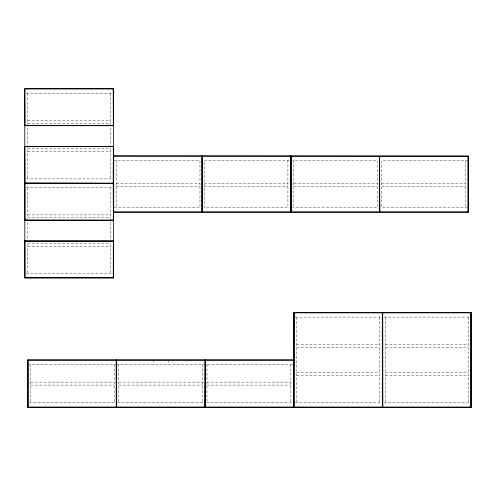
<?xml version="1.0" encoding="UTF-8"?>
<svg xmlns="http://www.w3.org/2000/svg" width="496" height="496" viewBox="0 0 496 496"><rect width="100%" height="100%" fill="white"/><g stroke="black" fill="none" stroke-linecap="round" stroke-linejoin="round"><path stroke-width="0.37" stroke-dasharray="2.48 1.86" d="M26.276 93.161L113.491 93.161M27.757 120.261L110.534 120.261M27.757 123.219L110.534 123.219M27.757 148.843L110.534 148.843M27.757 151.795L110.534 151.795M113.491 160.419L199.962 160.419L199.962 207.719L113.491 207.719M289.385 160.419L204.395 160.419L204.395 207.719L289.385 207.719M290.867 160.419L377.338 160.419L377.338 207.719L290.867 207.719M468.243 160.419L381.771 160.419L381.771 207.719L468.243 207.719M26.276 178.895L112.009 178.895M116.442 183.334L199.962 183.334M204.395 183.334L287.909 183.334M293.824 183.334L377.338 183.334M381.771 183.334L465.285 183.334M116.442 186.285L199.962 186.285M204.395 186.285L287.909 186.285M293.824 186.285L377.338 186.285M381.771 186.285L465.285 186.285M26.276 187.767L113.491 187.767M27.757 214.867L110.534 214.867M27.757 217.818L110.534 217.818M27.757 243.443L110.534 243.443M27.757 246.4L110.534 246.4M26.276 273.501L112.009 273.501M295.3 317.105L381.033 317.105M383.991 317.105L471.2 317.105M296.782 344.205L379.558 344.205M385.466 344.205L468.243 344.205M296.782 347.157L379.558 347.157M385.466 347.157L468.243 347.157M27.757 364.405L115.593 364.405M116.362 364.405L293.824 364.405M296.782 372.781L379.558 372.781M385.466 372.781L468.243 372.781M296.782 375.739L379.558 375.739M385.466 375.739L468.243 375.739M30.715 382.143L114.229 382.143M118.662 382.143L202.548 382.143M206.981 382.143L290.867 382.143M30.715 385.101L114.229 385.101M118.662 385.101L202.548 385.101M206.981 385.101L290.867 385.101M29.233 402.839L116.659 402.839M117.428 402.839L205.697 402.839M206.472 402.839L292.342 402.839M295.3 402.839L381.033 402.839M383.991 402.839L469.724 402.839M468.243 317.105L468.243 402.839M465.285 160.419L465.285 207.719M385.466 317.105L385.466 402.839M379.558 317.105L379.558 402.839M296.782 317.105L296.782 402.839M293.824 160.419L293.824 207.719M290.867 364.405L290.867 402.839M287.909 160.419L287.909 207.719M206.981 364.405L206.981 402.839M202.548 364.405L202.548 402.839M168.181 359.972L168.181 364.405M153.4 359.972L153.4 364.405M118.662 364.405L118.662 402.839M116.442 160.419L116.442 207.719M114.229 364.405L114.229 402.839M110.534 93.161L110.534 178.895M110.534 187.767L110.534 273.501M30.715 364.405L30.715 402.839M27.757 93.161L27.757 178.895M27.757 187.767L27.757 273.501"/><path stroke-width="0.74" d="M27.925 360.009L27.925 407.228M113.565 156.135L113.658 212.114L113.708 156.023L468.205 156.283M113.448 277.636L24.837 277.636M293.992 312.709L293.992 407.228M379.595 156.283L379.775 212.114L379.39 156.023L379.335 212.114L379.514 211.86M471.033 407.228L471.033 312.709M24.8 89.026L25.023 125.643M24.8 146.673L25.023 183.291M24.8 183.625L113.342 183.371L113.491 277.934L24.8 277.934L24.8 88.728L113.491 88.728L113.324 183.291L24.837 183.036M24.8 241.273L113.342 241.273M113.342 125.643L113.193 88.728M113.342 220.243L113.268 183.371M113.268 183.291L113.342 146.673M27.981 360.009L27.981 407.228M113.268 277.89L113.342 241.019M202.399 156.023L202.399 212.114M201.959 212.114L201.959 156.023M291.09 156.023L291.09 212.114M205.356 360.009L205.356 407.228M290.644 212.114L290.644 156.023M204.91 407.228L204.91 360.009M294.041 312.709L294.041 407.228M293.601 407.228L293.601 360.009M468.019 212.114L468.019 156.023M470.977 407.228L470.977 312.709M202.343 156.023L202.343 212.114M202.008 212.114L202.008 156.023M291.034 156.023L291.034 212.114M290.699 212.114L290.699 156.023M205.301 360.009L204.966 407.228M293.657 407.228L293.824 312.666L471.2 312.666L471.2 407.272L27.757 407.272L27.757 359.972L293.824 359.972M24.837 88.877L113.448 88.877M24.837 125.389L113.448 125.538M24.8 125.686L113.491 125.686M24.8 146.376L113.491 146.376M24.837 146.525L113.448 146.525M113.491 155.986L468.243 155.986L468.243 212.158L113.491 212.158M24.837 183.185L113.448 183.185M24.837 183.477L113.448 183.477M113.528 212.009L468.205 212.009M24.837 219.988L113.448 220.137M24.8 220.286L113.491 220.286M24.8 240.982L113.491 240.982M24.837 241.124L113.448 241.124M24.837 277.785L113.448 277.785M293.861 312.815L471.163 312.815M27.795 360.115L293.781 360.115M27.795 407.123L471.163 407.123M25.023 220.243L24.949 183.371M25.023 277.89L24.949 241.019M116.61 360.115L116.665 407.228L116.61 360.115M116.3 406.974L116.275 360.009L116.3 406.974M382.676 312.815L382.732 407.228L382.676 312.815M382.366 406.974L382.342 312.709L382.366 406.974"/></g></svg>
